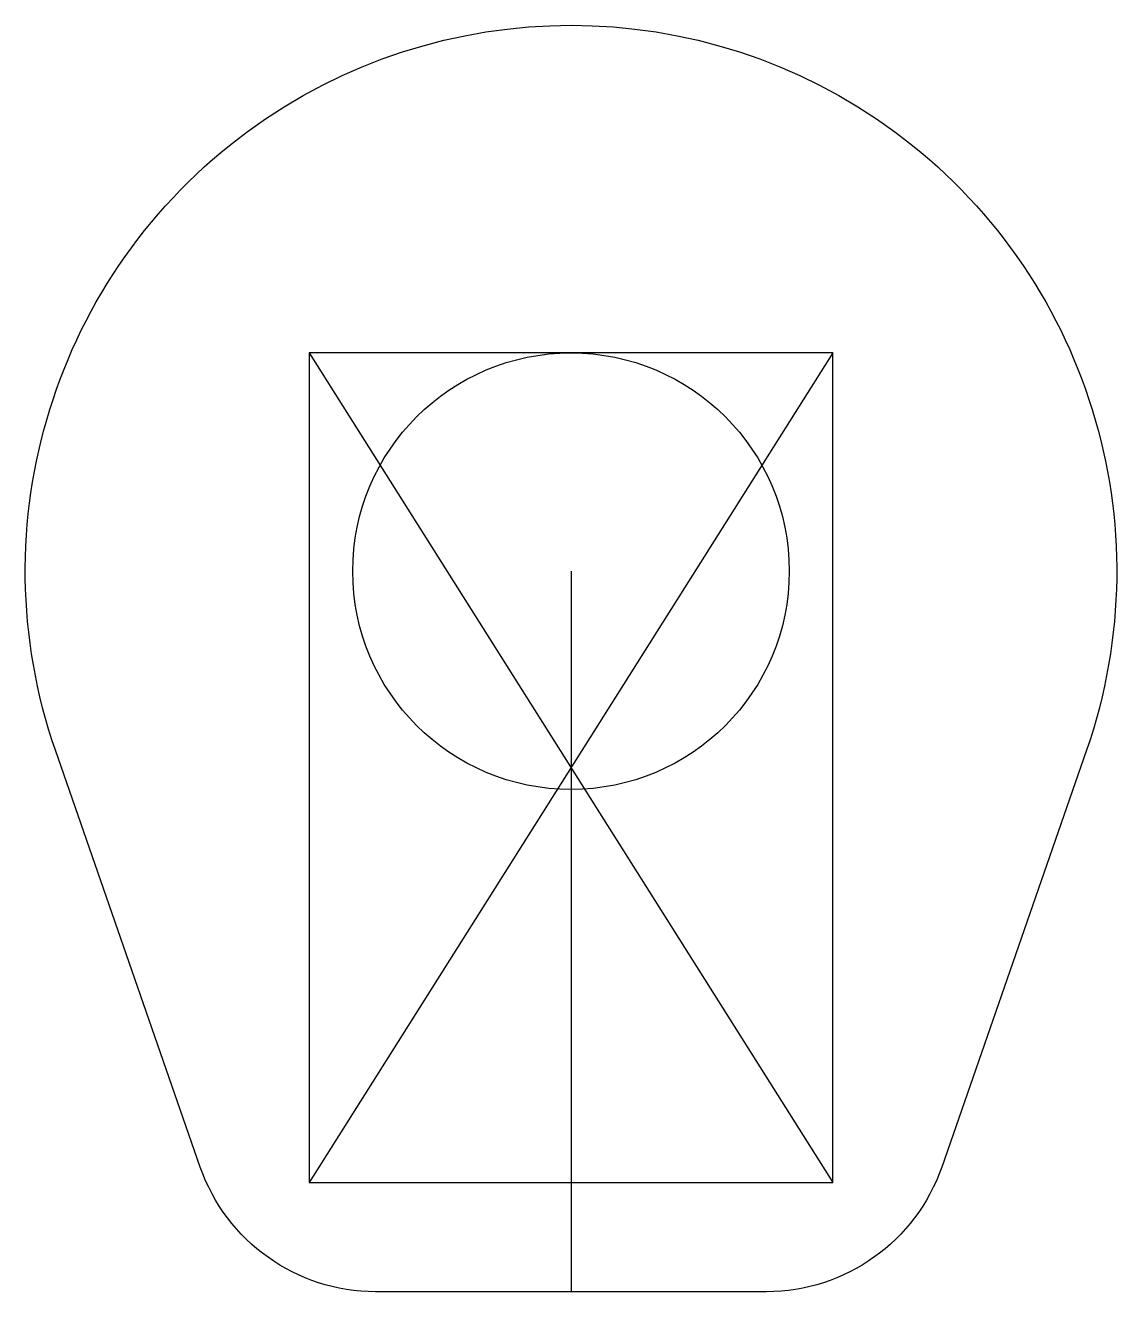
# Model space of a CAD drawing. Header units: millimetres. Extents: x -25 to 25, y -33 to 25.
import ezdxf

# ---------------------------------------------------------------- set-up
doc = ezdxf.new("R2010")
doc.units = ezdxf.units.MM
doc.layers.get('0').update_dxf_attribs({"linetype": 'CONTINUOUS'})

msp = doc.modelspace()

# ---------------------------------------------------------------- linework, layer by layer
for p, q in [((12, 10), (-12, 10)), ((-12, 10), (-12, -28)), ((12, 10), (-12, -28)), ((-12, 10), (12, -28)), ((12, -28), (12, 10)), ((0, 0), (0, -33)), ((-12, -28), (12, -28))]:
    msp.add_line(p, q)
msp.add_lwpolyline([(8.955, -33), (-8.955, -33, -0.319332), (-16.984, -27.29), (-23.615, -8.205, -1.406101), (23.615, -8.205), (16.984, -27.29, -0.319332)], format="xyb", close=True)
msp.add_circle((0, 0), 10)

doc.saveas('drawing.dxf')
